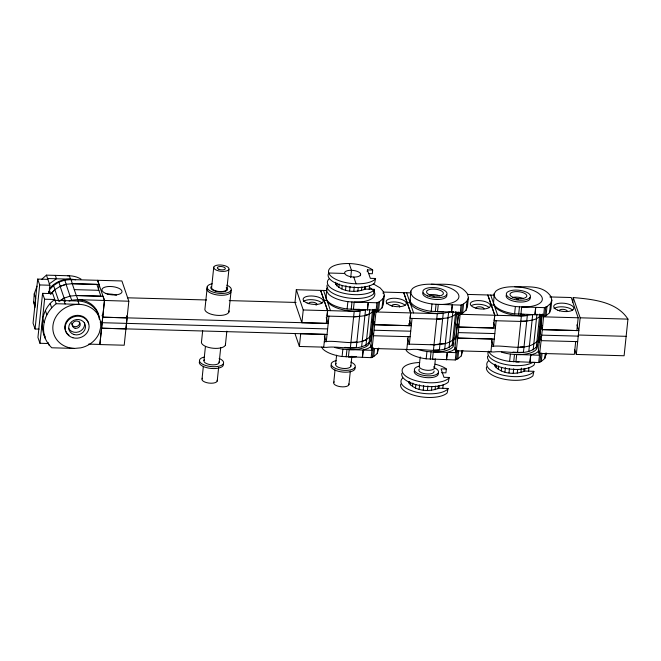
<?xml version="1.0" encoding="UTF-8"?>
<svg xmlns="http://www.w3.org/2000/svg" width="661" height="661" viewBox="0 0 661 661"><rect width="100%" height="100%" fill="white"/><g stroke="black" fill="none" stroke-linecap="round" stroke-linejoin="round"><path stroke-width="0.99" d="M34.975 307.704L33.678 301.903L34.232 293.889L37.024 286.147M42.568 293.352L44.584 299.218L54.764 299.499L55.053 300.35L77.99 300.986A24.259 21.763 -18.9 0 1 97.522 312.57L100.505 321.329L100.728 327.055L99.307 332.731A24.259 21.763 -18.9 0 1 80.774 347.843L74.511 348.421L51.756 347.785C38.396 334.879 39.04 310.397 54.764 299.499L52.748 293.641L42.568 293.352L37.941 337.416L39.949 343.282L48.179 343.513M45.188 338.225C40.676 325.832 45.791 311.463 56.21 303.721L79.146 304.357L77.99 300.986M321.601 347.124L322.75 348.884A24.259 9.89 6 0 0 342.101 356.519L371.16 357.659L376.935 302.788L379.497 301.697L383.016 298.698L384.33 295.236L383.355 291.567L380.158 287.923L373.325 283.883M375.118 309.274L376.051 311.967L377.332 311.381L378.208 302.242M467.443 294.418L487.818 294.98L494.758 315.19L493.428 328.013L458.899 327.038L461.023 305.109L463.576 304.019L467.096 301.011L468.418 297.557L467.443 293.881C459.354 281.941 443.68 284.66 431.319 284.222M459.511 312.488L460.139 314.289L461.419 313.702L462.295 304.564M549.836 296.938L571.228 297.524L578.177 317.784L576.838 330.566L542.309 329.591L544.433 307.654L546.994 306.564L550.514 303.564L551.828 300.111L550.853 296.434C542.764 284.494 527.098 287.205 514.729 286.767M542.615 314.14L543.549 316.834L544.829 316.255L545.705 307.117M374.713 309.356L372.366 332.062M458.701 312.645L454.842 349.033L456.073 352.644L455.247 359.972L426.18 358.832A24.259 9.89 6 0 1 406.829 351.206L405.689 349.446M542.21 314.223L538.277 351.635L539.508 355.246L538.674 362.575L509.614 361.435A24.259 9.89 6 0 1 490.264 353.809L488.553 351.165M100.91 296.219L96.87 284.395L72.239 283.718L76.288 295.541L103.058 296.277L104.471 300.391L99.844 344.431L88.582 344.117M39.949 343.282L44.584 299.218M47.584 278.521L70.512 279.157L69.364 275.777L46.427 275.141L49.872 285.238L49.038 293.236L48.46 291.559M53.574 285.502L54.987 289.625L50.757 294.038L49.344 289.915L53.574 285.502L58.837 282.173L64.77 280.148L70.967 279.578L121.897 280.95L128.829 301.218L124.21 345.224L99.861 344.555L104.479 300.54L97.555 280.281L99.018 284.453L98.373 290.394M202.687 330.533L201.539 341.497A12.129 4.941 6 0 0 213.164 348.248A12.129 4.941 6 0 0 225.467 343.827M207.298 286.577L204.993 308.547A12.129 4.941 6 0 0 216.626 315.297A12.129 4.941 6 0 0 228.921 310.877M202.026 378.984L203.348 366.343M203.952 360.625L205.431 346.488M213.751 267.16L211.627 287.353A7.684 3.131 6 0 0 220.32 291.592A7.684 3.131 6 0 0 226.244 287.758M217.213 381.042L218.642 367.442M219.138 362.691L220.724 347.546M226.814 289.419L228.937 269.225A7.684 3.131 6 0 0 218.32 265.036A7.684 3.131 6 0 0 216.767 270.316A7.684 3.131 6 0 0 228.937 269.225M225.393 345.116L226.855 331.161M228.846 312.166L231.152 290.196M296.31 289.716L294.971 302.482L301.895 322.733L326.261 323.419L327.6 310.645L320.643 290.386L296.31 289.716L303.242 309.976L301.895 322.733M323.741 347.141L299.383 346.471L300.714 333.714L325.08 334.367L323.708 347.306L326.617 347.38C340.118 345.455 359.939 353.131 370.449 341.208L373.713 309.926C369.714 316.702 360.443 316.09 353.602 316.751M327.757 287.188L326.724 288.774L326.038 298.714A24.259 9.89 6 0 0 347.108 308.993L376.233 310.125M328.971 316.074L326.278 341.778L324.295 335.986M327.104 285.098A24.259 9.89 6 0 0 345.149 297.467A24.259 9.89 6 0 0 373.515 293.996L374.448 289.353L365.203 289.097C355.949 292.947 342.258 292.261 335.557 284.098L335.747 282.297M336.697 285.866L336.978 283.164M338.845 287.535L339.225 283.941M341.861 289.006L342.233 285.403M333.722 382.612L335.044 369.978M335.648 364.261L336.598 355.172M345.521 290.171L345.992 285.668M342.101 356.519L342.869 349.173A24.259 9.89 6 0 1 334.846 347.479M347.108 308.993L347.876 301.647A24.259 9.89 6 0 1 328.525 294.021L326.815 291.377L326.724 288.774M350.702 277.645L351.47 270.308L349.157 263.541M349.595 290.947L350.066 286.453M346.19 356.899L346.959 349.512L371.994 350.33L370.763 346.711L372.383 332.062L373.622 335.738L410.151 336.713M351.198 309.331L351.974 301.961L376.935 302.788M353.8 291.294L354.271 286.8M350.347 347.967L354.205 311.381L365.508 310.092L364.93 315.594M357.841 291.179L358.221 287.576M348.909 384.677L350.338 371.069M350.834 366.318L351.892 356.221M360.377 275.728L360.567 273.894M361.451 290.609L361.831 287.014M364.385 289.625L364.665 286.924M365.203 289.097L365.483 286.403M367.235 271.737L367.433 269.903L372.697 270.043L372.317 273.72L368.805 273.621M361.633 346.81L364.897 315.528L369.243 314.074M369.185 289.212L369.557 285.61M362.352 357.411L363.12 350.074M367.359 309.885L368.127 302.548M362.509 357.419L363.277 350.074L368.012 348.463L370.763 346.711M367.516 309.893L368.293 302.548M365.987 345.356L369.763 309.546M367.433 269.903L370.325 278.339L375.588 278.488L374.671 282.982A24.259 9.89 6 0 1 346.298 286.453A24.259 9.89 6 0 1 328.261 274.084M369.036 343.381L372.622 309.414M371.499 337.333L374.167 311.719M371.16 357.659L373.713 356.56L374.564 348.405M373.713 356.56L377.233 353.561L377.77 348.463M378.761 348.066L377.233 353.561M443.564 311.653A24.259 9.89 6 0 1 437.499 311.827L438.268 304.481A24.259 9.89 6 0 0 453.743 289.849A24.259 9.89 6 0 0 412.365 288.717L410.812 291.096L410.126 301.036A24.259 9.89 6 0 0 431.195 311.306L460.32 312.438M408.168 336.656L406.796 349.595L409.704 349.677C423.205 347.752 443.027 355.428 453.537 343.497L454.115 337.994L452.702 340.167M409.646 320.882L411.299 325.708L374.779 324.725L373.556 321.072L374.779 324.725L409.341 325.691L410.679 312.917L403.731 292.658L383.363 292.096M412.059 318.362L409.366 344.059L407.383 338.275M400.74 384.066A24.259 9.89 6 0 0 418.777 396.435A24.259 9.89 6 0 0 447.142 392.965L448.067 388.47L438.813 388.214C429.559 392.064 415.876 391.378 409.176 383.215L409.357 381.422M410.316 384.983L410.597 382.281M412.464 386.652L412.844 383.058M415.472 388.123L415.852 384.52M420.206 356.923L419.239 366.103A7.684 3.131 6 0 0 427.931 370.342A7.684 3.131 6 0 0 433.864 366.508M419.14 389.288L419.611 384.793M426.18 358.832L426.956 351.495A24.259 9.89 6 0 1 417.992 349.512M431.195 311.306L431.964 303.969A24.259 9.89 6 0 1 412.613 296.335L410.894 293.691L410.812 291.096M423.214 390.064L423.684 385.57M430.27 359.212L431.046 351.834L456.073 352.644L457.718 338.052L492.255 338.977L490.883 351.916L493.792 351.991C507.293 350.066 527.114 357.741 537.624 345.819L540.896 314.578C538.302 319.643 531.741 320.213 526.718 321.031M435.285 311.653L436.062 304.283L461.023 305.109M427.419 390.411L427.89 385.917M433.434 350.256L434.004 344.819L445.299 343.596L449.637 342.059M410.77 292.856L403.739 292.674L410.679 312.868L410.093 318.379L436.723 319.114L437.293 313.678L443.234 313.297L450.339 311.794M431.459 390.296L431.84 386.693M434.426 368.169L435.392 358.989M435.07 389.726L435.45 386.131M438.003 388.742L438.284 386.049M438.813 388.214L439.102 385.52M444.721 349.107L448.596 312.38M442.796 388.329L443.176 384.727M446.431 359.733L447.208 352.387M451.446 312.207L452.215 304.861M446.596 359.741L447.365 352.396L452.099 350.776L454.842 349.033M452.372 304.87L451.603 312.215L453.496 311.562M435.202 364.194A24.259 9.89 6 0 1 445.217 368.144L446.332 369.012L445.927 372.837L441.54 372.713M449.075 347.645L452.331 316.355M447.984 317.817L452.372 316.429L452.851 311.843M452.124 345.67L455.71 311.703M446.332 369.012L441.061 368.871L443.952 377.315L449.224 377.456L448.282 382.099A24.259 9.89 6 0 1 419.917 385.57A24.259 9.89 6 0 1 401.88 373.201M458.494 312.132L457.115 325.105L454.9 323.353M494.246 339.085L457.726 338.11L458.874 327.096L457.627 323.419L458.899 327.038M455.247 359.972L457.8 358.882L458.651 350.727M457.8 358.882L461.32 355.882L461.849 350.784M462.849 350.388L461.32 355.882M523.999 314.372A24.259 9.89 6 0 1 520.909 314.372L521.678 307.035A24.259 9.89 6 0 0 537.162 292.402A24.259 9.89 6 0 0 495.775 291.261L494.221 293.641L493.536 303.589A24.259 9.89 6 0 0 514.605 313.859L543.73 314.991M496.163 320.725L493.461 346.43L491.478 340.638M486.537 366.913A24.259 9.89 6 0 0 504.583 379.282A24.259 9.89 6 0 0 532.948 375.812L533.865 371.317L524.619 371.061C515.365 374.911 501.674 374.225 494.973 366.062L495.163 364.269M496.114 367.83L496.394 365.128M498.262 369.499L498.642 365.905M501.278 370.97L501.649 367.367M504.938 372.135L505.417 367.64M509.614 361.435L510.383 354.089A24.259 9.89 6 0 1 501.426 352.115M514.605 313.859L515.373 306.514A24.259 9.89 6 0 1 496.023 298.888L494.312 296.244L494.221 293.641M509.011 372.911L509.482 368.417M513.704 361.815L514.481 354.428L539.508 355.246L542.309 329.641L541.053 325.964L541.83 325.46L541.053 325.964L542.309 329.591M518.695 314.198L519.472 306.828L544.433 307.654M513.217 373.258L513.688 368.764M517.522 352.577L521.38 315.999L532.683 314.702L528.808 351.429M517.257 373.143L517.637 369.54M520.868 372.573L521.347 368.078M523.801 371.589L524.09 368.896M524.619 371.061L524.9 368.367M528.602 371.176L528.974 367.574M529.866 362.335L530.634 354.99M534.856 314.76L535.625 307.415M530.023 362.335L530.8 354.99L535.534 353.379L538.277 351.635M535.013 314.76L535.79 307.423M533.163 349.966L536.939 314.157M536.211 347.992L539.797 314.025M534.823 362.211L534.088 364.946A24.259 9.89 6 0 1 505.723 368.417A24.259 9.89 6 0 1 487.678 356.048M541.904 314.686L539.021 342.258L537.542 341.084M538.674 362.575L541.235 361.484L542.086 353.329M541.235 361.484L544.755 358.485L545.284 353.387M544.755 358.485L546.283 352.991M572.69 302.606L573.227 297.541C592.363 299.301 616.614 301.416 627.95 319.123L624.108 355.758L576.318 354.445L574.665 349.619M575.69 341.58L574.343 354.354L539.715 353.404L538.475 349.785M576.318 354.445L580.16 317.809L573.227 297.541M47.873 279.363L37.685 279.082L33.05 323.13L35.058 329.004L39.131 329.112M35.058 329.004L39.693 284.949L37.685 279.082M326.65 290.543L320.643 290.386L327.583 310.579L327.005 316.082L353.635 316.817L359.567 316.437A24.011 9.783 6 0 1 353.569 316.611M374.2 311.761L374.407 309.811M377.332 311.381L378.53 310.868L379.497 301.697M383.14 293.608L383.355 291.567M378.53 310.868L382.05 307.869L383.016 298.698M384.33 295.236L383.363 304.415L382.05 307.869M461.419 313.702L462.609 313.19L463.576 304.019M462.609 313.19L466.129 310.191L467.096 301.011M466.129 310.191L467.451 306.737L468.418 297.557M544.829 316.255L546.027 315.743L546.994 306.564M546.027 315.743L549.547 312.744L550.514 303.564M551.828 300.111L550.861 309.282L549.547 312.744M372.432 357.114L373.482 347.901L372.193 348.479L370.961 344.868M456.52 359.435L457.569 350.214M539.946 362.03L540.995 352.817M375.588 278.488L375.051 279.306A24.259 9.89 6 0 1 339.928 281.008A24.259 9.89 6 0 1 334.606 265.491A24.259 9.89 6 0 1 371.581 269.176L372.697 270.043M374.448 289.353L373.911 290.179A24.259 9.89 6 0 1 342.547 292.98A24.259 9.89 6 0 1 329.054 278.901M372.333 312.166L373.746 309.992M371.011 335.623C360.204 348.322 338.077 339.3 324.287 341.795M455.421 314.454L456.801 312.215L454.099 337.911L452.686 340.085L449.654 342.142M449.224 377.456L448.687 378.282A24.259 9.89 6 0 1 408.316 377.72A24.259 9.89 6 0 1 419.702 362.509M448.067 388.47L447.53 389.296A24.259 9.89 6 0 1 416.157 392.097A24.259 9.89 6 0 1 402.673 378.018M538.203 340.283C526.891 352.809 505.814 344.282 491.462 346.405M533.865 371.317L533.328 372.143A24.259 9.89 6 0 1 501.963 374.944A24.259 9.89 6 0 1 488.479 360.865M49.145 283.982L56.482 278.768L55.326 275.389M50.616 294.054L54.846 289.642L60.25 286.296L66.183 284.28L64.77 280.148M41.858 279.19L46.427 275.141M457.247 333.871L456.47 334.433L457.726 338.11M540.673 336.474L539.897 336.978L541.152 340.655L577.681 341.63M452.372 316.429L455.379 314.38M59.647 300.986L64.15 298.136L70.223 296.087L71.636 300.21L77.833 299.64L128.829 301.218M59.779 300.962L64.291 298.103L65.422 301.408M99.018 284.453L72.379 283.701L66.042 284.296L60.11 286.312L64.15 298.136M69.091 301.077L71.636 300.21M362.195 341.233L366.549 339.771M448.018 317.891L436.69 319.04L433.988 344.736L445.283 343.513M100.15 296.194L76.42 295.508L70.083 296.111L66.042 284.296M436.723 319.114L442.663 318.734A24.011 9.783 6 0 1 438.697 318.924M520.785 321.411L526.743 321.056A24.011 9.783 6 0 1 520.744 321.221M350.917 342.53L356.849 342.15A24.011 9.783 6 0 1 350.842 342.324M520.81 321.428L494.18 320.692L494.758 315.19L487.818 294.98L493.825 295.153M102.067 315.264L102.728 317.189L328.211 323.411L326.228 317.619M458.874 327.096L495.403 328.071L493.42 322.287M542.309 329.641L578.829 330.616L576.846 324.832M374.2 330.236L410.721 331.211M458.304 332.599L494.825 333.582M541.731 335.144L578.251 336.127M328.732 273.01L344.687 273.456A8.089 3.297 6 0 0 351.883 276.901L353.982 277.058A8.089 3.297 6 0 0 360.642 274.679L360.559 273.811A8.089 3.297 6 0 0 353.371 270.44L351.272 270.291A8.089 3.297 6 0 0 344.612 272.671L344.695 273.538M39.693 284.949L49.872 285.238M74.263 289.625L98.886 290.311M491.321 305.027L494.23 305.109A24.011 9.783 6 0 0 527.313 315.619L523.454 352.197A24.011 9.783 6 0 1 512.986 352.073M324.146 300.416L327.055 300.499A24.011 9.783 6 0 0 360.138 311L356.279 347.587A24.011 9.783 6 0 1 344.918 347.364M407.234 302.705L410.142 302.788A24.011 9.783 6 0 0 443.234 313.297L439.367 349.876A24.011 9.783 6 0 1 433.368 350.049M127.366 297.797L206.579 299.978M229.21 300.606L296.078 302.449M521.38 315.999L460.139 314.289M327.583 310.579L354.205 311.381M410.679 312.868L437.293 313.678M303.242 309.976L327.6 310.645M376.051 311.967L410.679 312.917M543.549 316.834L578.177 317.784M580.16 317.809L627.95 319.123M102.728 317.189L127.086 317.875L125.929 328.889L101.571 328.203L327.055 334.425M578.358 335.02L626.149 336.333M100.166 322.122L102.108 322.171M327.633 328.922L102.149 322.7M407.374 344.092L434.004 344.819M372.193 348.479L406.829 349.438M490.916 351.751L456.28 350.801L455.041 347.19M515.373 306.514L519.472 306.828M431.964 303.969L436.062 304.283M347.876 301.647L351.974 301.961M510.383 354.089L514.481 354.428M426.956 351.495L431.046 351.834M342.869 349.173L346.959 349.512M540.219 315.462L541.698 316.636M539.07 326.476L540.541 327.649M458.288 314.082L456.073 312.331L459.255 315.611M454.9 323.295L457.115 325.047L455.586 339.655L454.107 338.49M373.027 322.725L371.548 321.56L373.994 324.262M43.75 334.012L45.204 336.606M490.726 295.079L497.667 315.272M406.647 292.757L413.588 312.95M323.551 290.468L330.492 310.662M408.68 323.766L409.341 325.691M97.522 312.57L98.679 315.95A24.259 21.763 -18.9 0 0 57.292 314.801A24.259 21.763 -18.9 0 0 74.511 348.421M63.952 300.59L65.117 303.969M55.053 300.35L56.21 303.721M353.775 277.042L356.097 283.8M295.095 333.929L299.383 346.471M72.379 283.701L70.967 279.578A23.986 21.135 -14.8 0 1 73.016 279.727M76.42 295.508L77.833 299.64A24.011 21.54 -18.9 0 1 99.299 319.246M58.837 282.173L60.25 286.296M54.846 289.642L58.895 301.466M50.203 303.556L51.649 307.778M45.369 310.513L46.807 314.727M34.232 293.889L35.686 298.111L35.132 306.126L33.678 301.903M42.577 318.255L44.023 322.477M48.203 342.621L49.071 345.158M42.023 326.27L43.469 330.492M545.581 353.189L546.069 355.023M466.963 304.903L467.451 306.737M494.915 364.327L494.973 366.062M409.118 381.48L409.176 383.215M335.499 282.363L335.557 284.098M410.068 300.144L410.142 302.788M49.286 288.791A24.259 21.763 -18.9 0 1 75.635 279.826M67.571 275.794A24.259 21.763 -18.9 0 1 80.997 279.066M79.568 321.948A4.04 3.627 -18.9 0 1 76.065 326.641A4.04 3.627 -18.9 0 1 71.677 323.138M69.017 335.185A12.129 10.882 -18.9 0 1 70.909 317.14A12.129 10.882 -18.9 0 1 88.657 323.816M84.525 322.89A8.486 7.618 -18.9 0 1 78.692 331.872A8.486 7.618 -18.9 0 1 68.587 328.319M226.806 285.18A12.129 4.941 6 0 1 227.921 292.583A12.129 4.941 6 0 1 210.124 290.857A12.129 4.941 6 0 1 212.107 283.751M226.987 287.692A8.486 3.462 6 0 1 219.336 291.873A8.486 3.462 6 0 1 211.371 286.411M230.962 292.03A12.129 4.941 6 0 1 217.163 294.963A12.129 4.941 6 0 1 207.1 288.411M434.021 371.011A7.684 3.131 6 0 1 425.552 373.853A7.684 3.131 6 0 1 419.347 369.02M438.26 373.159A12.129 4.941 6 0 1 425.965 377.58A12.129 4.941 6 0 1 414.331 370.829M434.029 367.607A12.129 4.941 6 0 1 435.153 375.01A12.129 4.941 6 0 1 417.355 373.275A12.129 4.941 6 0 1 419.338 366.169M533.13 362.178A24.259 9.89 6 0 1 504.599 364.285A24.259 9.89 6 0 1 488.082 352.23M537.112 345.133A24.259 9.89 6 0 1 516.687 354.61L515.919 361.947A24.259 9.89 6 0 0 519.009 361.947M219.113 361.864A7.684 3.131 6 0 1 210.644 364.698A7.684 3.131 6 0 1 204.439 359.873M219.13 358.452A12.129 4.941 6 0 1 220.245 365.855A12.129 4.941 6 0 1 202.448 364.128A12.129 4.941 6 0 1 204.431 357.023M223.36 364.013A12.129 4.941 6 0 1 211.057 368.433A12.129 4.941 6 0 1 199.424 361.683M217.188 380.224A7.684 3.131 6 0 1 208.719 383.058A7.684 3.131 6 0 1 202.514 378.224M107.206 294.112A10.105 4.123 6 0 1 116.468 295.203M303.44 301.54A10.105 4.123 6 0 1 312.645 299.739A10.105 4.123 6 0 1 322.023 303.06M316.52 304.82A4.04 1.644 6 0 1 316.008 305.159M308.803 303.779A4.04 1.644 6 0 1 312.727 302.226A4.04 1.644 6 0 1 316.784 304.432M453.677 342.53A24.259 9.89 6 0 1 433.261 352.007L432.484 359.353A24.259 9.89 6 0 0 435.574 359.353M524.024 346.761A24.011 9.783 6 0 1 520.067 346.951M475.97 308.365A4.04 1.644 6 0 1 479.903 306.82A4.04 1.644 6 0 1 483.951 309.018M471.888 305.299A10.105 4.123 6 0 1 489.198 307.646M433.046 296.434A4.04 1.644 6 0 1 434.07 296.425M446.729 294.765A12.129 4.941 6 0 1 434.946 299.416A12.129 4.941 6 0 1 422.792 292.806M429.163 294.922A8.486 3.462 6 0 1 439.449 295.764M359.477 309.331A24.259 9.89 6 0 1 353.412 309.505L354.18 302.16A24.259 9.89 6 0 0 373.944 291.361M369.664 287.535A24.259 9.89 6 0 1 372.887 290.039M392.171 306.489A4.04 1.644 6 0 1 395.815 304.498A4.04 1.644 6 0 1 399.608 307.101M386.528 303.812A10.105 4.123 6 0 1 395.732 302.011A10.105 4.123 6 0 1 405.11 305.332M369.673 342.811A24.259 9.89 6 0 1 349.173 349.686L348.405 357.031A24.259 9.89 6 0 0 356.362 356.643M439.937 344.439A24.011 9.783 6 0 1 433.938 344.612M433.054 344.588A24.011 9.783 6 0 1 430.369 344.406M559.388 310.918A4.04 1.644 6 0 1 563.312 309.365A4.04 1.644 6 0 1 567.361 311.571M554.025 308.679A10.105 4.123 6 0 1 563.23 306.878A10.105 4.123 6 0 1 572.608 310.199M516.456 298.979A4.04 1.644 6 0 1 518.53 299.094M530.147 297.318A12.129 4.941 6 0 1 518.356 301.961A12.129 4.941 6 0 1 506.202 295.36M512.581 297.475A8.486 3.462 6 0 1 522.868 298.318M350.809 365.5A7.684 3.131 6 0 1 342.34 368.334A7.684 3.131 6 0 1 336.135 363.5M350.826 362.088A12.129 4.941 6 0 1 351.941 369.491A12.129 4.941 6 0 1 334.144 367.756A12.129 4.941 6 0 1 336.127 360.658M355.056 367.648A12.129 4.941 6 0 1 342.753 372.06A12.129 4.941 6 0 1 331.12 365.318M348.884 383.851A7.684 3.131 6 0 1 340.415 386.693A7.684 3.131 6 0 1 334.21 381.86M127.094 317.85L126.433 315.925L127.102 317.875M74.164 334.582A8.486 7.618 -18.9 0 0 85.393 325.419A8.486 7.618 -18.9 0 0 71.76 321.577A8.486 7.618 -18.9 0 0 74.164 334.582M72.9 337.746A12.129 10.882 -18.9 0 0 88.946 324.658A12.129 10.882 -18.9 0 0 69.471 319.172A12.129 10.882 -18.9 0 0 72.9 337.746M75.073 328.236A4.04 3.627 -18.9 0 0 80.138 323.593A4.04 3.627 -18.9 0 0 73.503 322.155A4.04 3.627 -18.9 0 0 75.073 328.236M218.931 269.308A4.04 1.644 6 0 0 225.335 268.738A4.04 1.644 6 0 0 219.749 266.532A4.04 1.644 6 0 0 218.931 269.308M105.95 293.501A10.105 4.123 6 0 0 121.954 292.071A10.105 4.123 6 0 0 107.999 286.56A10.105 4.123 6 0 0 105.95 293.501M307.15 303.002A10.105 4.123 6 0 0 323.163 301.573A10.105 4.123 6 0 0 309.191 296.062A10.105 4.123 6 0 0 307.15 303.002M474.325 307.596A10.105 4.123 6 0 0 490.33 306.159A10.105 4.123 6 0 0 476.366 300.656A10.105 4.123 6 0 0 474.325 307.596M429.923 294.946A8.486 3.462 6 0 0 443.366 293.74A8.486 3.462 6 0 0 431.633 289.113A8.486 3.462 6 0 0 429.923 294.946M427.75 295.946A12.129 4.941 6 0 0 446.96 294.228A12.129 4.941 6 0 0 430.204 287.626A12.129 4.941 6 0 0 427.75 295.946M390.238 305.275A10.105 4.123 6 0 0 406.251 303.845A10.105 4.123 6 0 0 392.279 298.334A10.105 4.123 6 0 0 390.238 305.275M557.735 310.149A10.105 4.123 6 0 0 573.748 308.712A10.105 4.123 6 0 0 559.776 303.209A10.105 4.123 6 0 0 557.735 310.149M513.333 297.491A8.486 3.462 6 0 0 526.784 296.293A8.486 3.462 6 0 0 515.051 291.666A8.486 3.462 6 0 0 513.333 297.491M511.168 298.499A12.129 4.941 6 0 0 530.378 296.781A12.129 4.941 6 0 0 513.622 290.171A12.129 4.941 6 0 0 511.168 298.499"/></g></svg>
